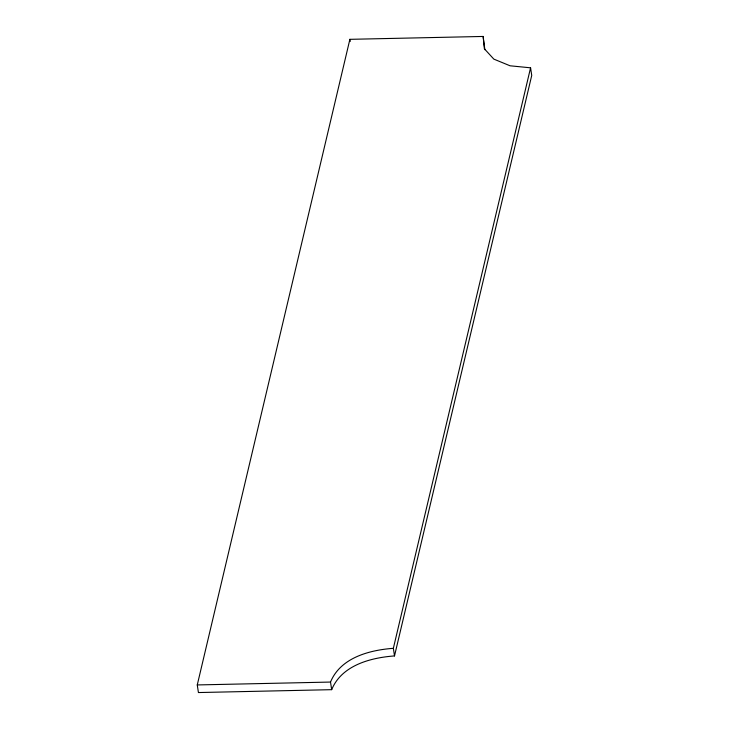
<?xml version="1.0" encoding="UTF-8"?>
<svg xmlns="http://www.w3.org/2000/svg" width="729" height="729" viewBox="0 0 729 729"><rect width="100%" height="100%" fill="white"/><g stroke="black" fill="none" stroke-linecap="round" stroke-linejoin="round"><path stroke-width="1.09" d="M483.136 36.45L484.384 48.816L493.843 59.122L510.063 65.792L530.575 67.815L531.733 75.424L394.507 655.927C370.551 657.704 341.682 665.276 331.677 689.67L198.425 692.55L197.267 684.941L349.884 39.33L483.136 36.45L484.858 49.681M394.507 655.927L393.35 648.318L530.575 67.815M331.677 689.67L330.519 682.062C340.525 657.667 369.393 650.095 393.35 648.318M197.267 684.941L330.519 682.062M349.884 39.33L350.212 41.498"/></g></svg>
